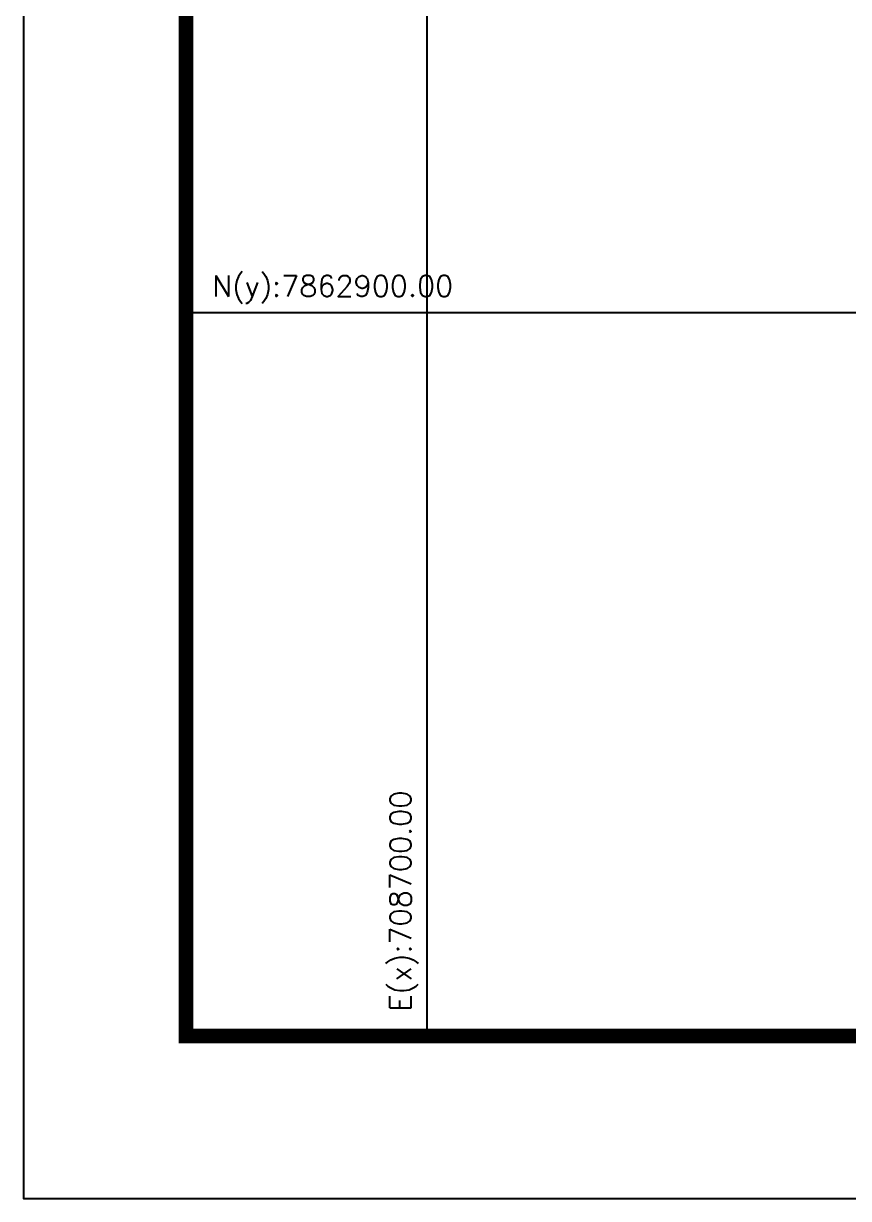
# Model space of a CAD drawing. Extents: x 708265 to 713463, y 7861946 to 7865621.
# Drawn here: x 708265 to 709154, y 7861946 to 7863211 of the extents above; entities that cross this region are included whole.
import ezdxf

# ---------------------------------------------------------------- set-up
doc = ezdxf.new("R2010")
doc.units = 0
doc.linetypes.add('CONTINUO', pattern=[0])
doc.linetypes.add('LIN0', pattern=[0])
doc.layers.add('MALHA', color=8, linetype='CONTINUO')
doc.layers.add('MARGEM', color=7, linetype='CONTINUO')
doc.styles.add('ROMANS', font='romans', dxfattribs={"height": 0.2})

msp = doc.modelspace()

# ---------------------------------------------------------------- linework, layer by layer
at = {"layer": 'MALHA'}
for points in [[(708700, 7862120.8), (708700, 7865445.8)], [(708440.4, 7862900), (709282, 7862900)]]:
    msp.add_lwpolyline(points, dxfattribs=at)
at = {"layer": 'MARGEM', "color": 174, "linetype": 'LIN0', "flags": 128}
msp.add_lwpolyline([(713462.9, 7865620.8), (708265.4, 7865620.8), (708265.4, 7861945.8), (713462.9, 7861945.8)], close=True, dxfattribs=at)
at = {"layer": 'MARGEM', "color": 174, "linetype": 'LIN0', "const_width": 15.9, "flags": 128}
msp.add_lwpolyline([(713287.9, 7865445.8), (708440.4, 7865445.8), (708440.4, 7862120.8), (713287.9, 7862120.8)], close=True, dxfattribs=at)

# ---------------------------------------------------------------- texts
at = {"layer": 'MALHA', "linetype": 'CONTINUO', "insert": (708468.7, 7862909.6), "char_height": 22.75, "width": 460.352, "attachment_point": 7, "style": 'ROMANS'}
msp.add_mtext('N(y):7862900.00', dxfattribs=at)
at = {"layer": 'MALHA', "linetype": 'CONTINUO', "insert": (708690.2, 7862147.2), "char_height": 22.75, "width": 272.144, "attachment_point": 7, "rotation": 90, "style": 'ROMANS'}
msp.add_mtext('E(x):708700.00', dxfattribs=at)

doc.saveas('drawing.dxf')
